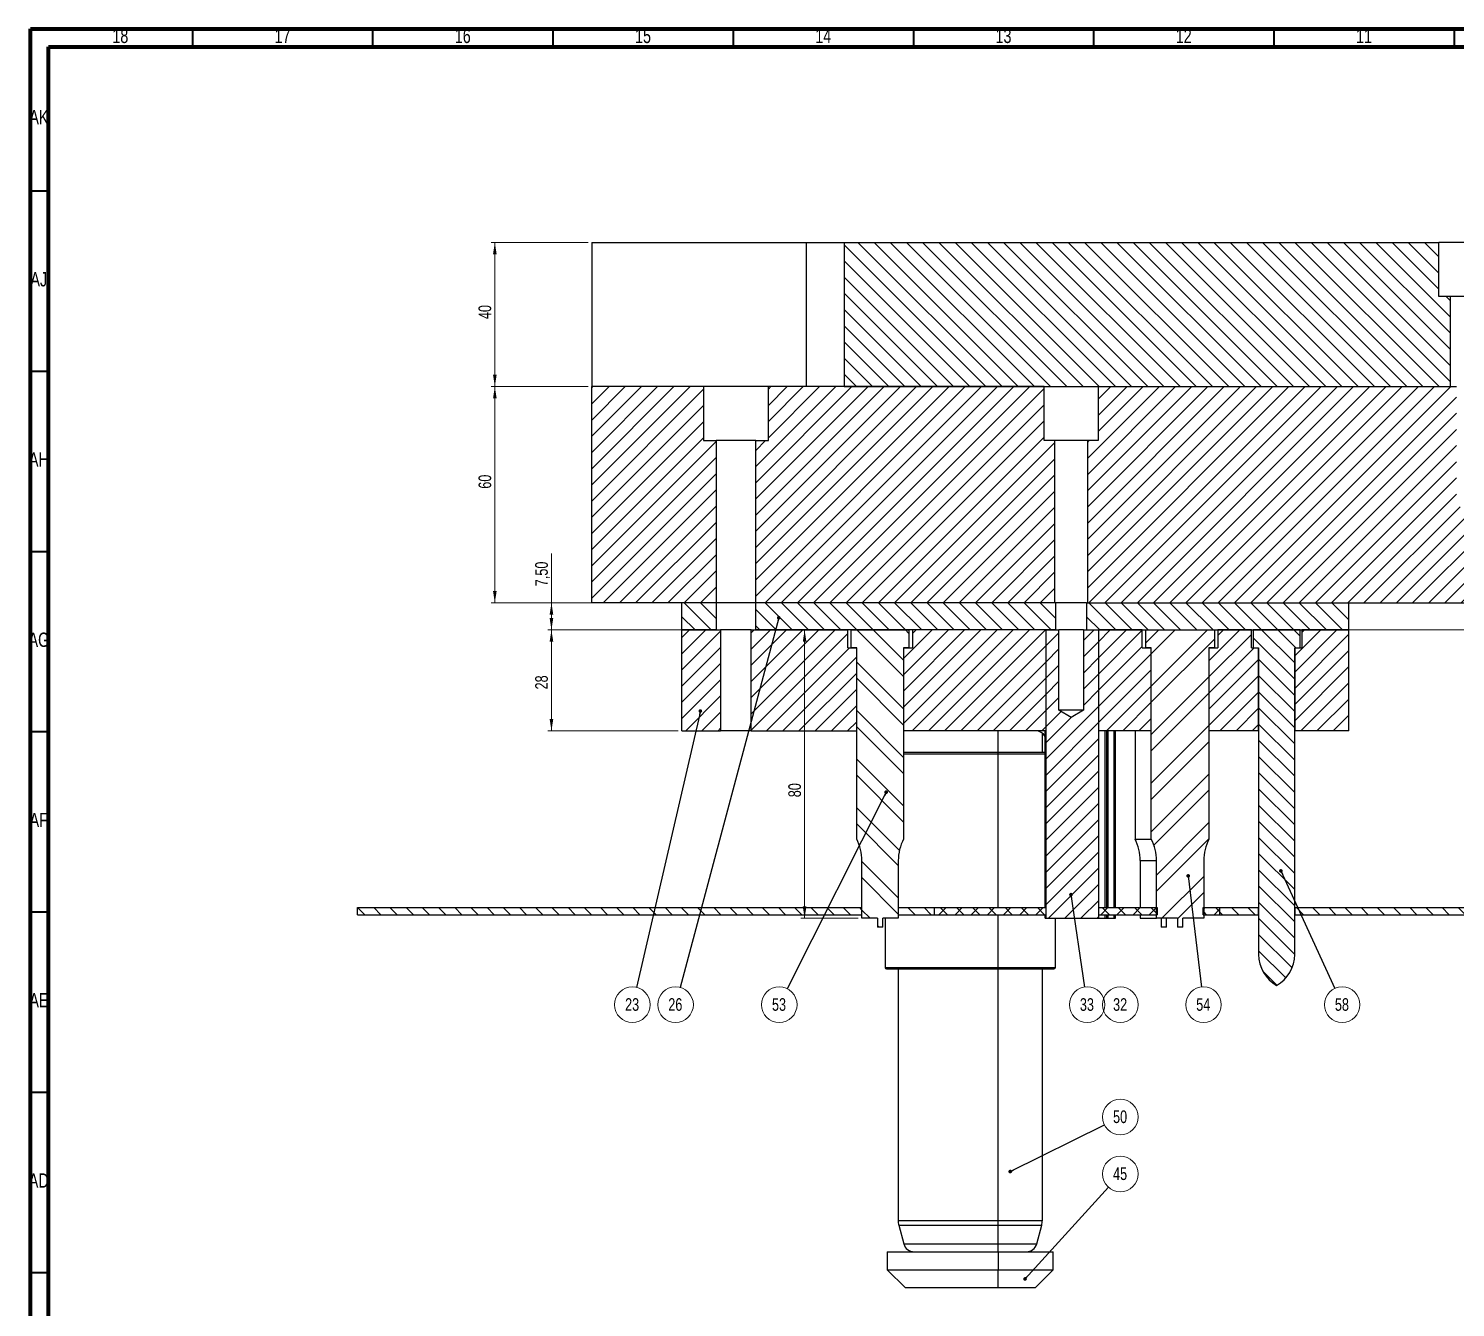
# Model space of a CAD drawing. Header units: millimetres. Extents: x 4 to 895, y 5 to 1495.
# Drawn here: x 4.5 to 400.3, y 1140.4 to 1495.1 of the extents above; entities that cross this region are included whole.
import ezdxf

# ---------------------------------------------------------------- set-up
doc = ezdxf.new("R2010")
doc.units = ezdxf.units.MM
doc.styles.add('SLDTEXTSTYLE0', font='TXT', dxfattribs={"width": 0.75})
doc.dimstyles.new('SLDDIMSTYLE0', dxfattribs={"dimtxt": 3.5, "dimasz": 3.302, "dimexe": 0, "dimexo": 0.0625, "dimgap": 0.875, "dimtad": 1, "dimrnd": 1e-09, "dimzin": 12, "dimdsep": 46, "dimtxsty": 'SLDTEXTSTYLE0', "dimsah": 1, "dimcen": 0.09, "dimadec": 0, "dimazin": 3, "dimtfac": 1, "dimtofl": 0, "dimtmove": 0, "dimatfit": 3, "dimfxl": 1, "dimfrac": 2, "dimtolj": 1, "dimtzin": 12, "dimarcsym": 0})
doc.dimstyles.new('SLDDIMSTYLE1', dxfattribs={"dimtxt": 0.18, "dimasz": 1.016, "dimexe": 0, "dimexo": 0.0625, "dimgap": 0, "dimtad": 0, "dimtih": 1, "dimtoh": 1, "dimdec": 0, "dimrnd": 1e-09, "dimzin": 0, "dimdsep": 46, "dimtxsty": 'Standard', "dimblk1": 'DOT', "dimblk2": 'DOT', "dimsah": 1, "dimcen": 0.09, "dimadec": 0, "dimazin": 0, "dimtfac": 1.016, "dimtdec": 0, "dimtofl": 0, "dimtmove": 0, "dimatfit": 3, "dimldrblk": 'DOT', "dimfxl": 1, "dimfrac": 2, "dimtolj": 1, "dimtzin": 0, "dimarcsym": 0})
doc.dimstyles.new('SLDDIMSTYLE2', dxfattribs={"dimtxt": 3.5, "dimasz": 3.302, "dimexe": 0, "dimexo": 0.0625, "dimgap": 0.875, "dimtad": 1, "dimrnd": 1e-09, "dimzin": 12, "dimdsep": 46, "dimtxsty": 'SLDTEXTSTYLE0', "dimsah": 1, "dimcen": 0.09, "dimadec": 0, "dimazin": 3, "dimtfac": 1, "dimtmove": 0, "dimatfit": 0, "dimfxl": 1, "dimfrac": 2, "dimtolj": 1, "dimtzin": 12, "dimarcsym": 0})

# ---------------------------------------------------------------- blocks, each defined once
blk = doc.blocks.new('_D_2')
at = {"color": 7, "linetype": 'Continuous', "lineweight": 18}
for p, q in [((159.69, 1435.81), (132.81, 1435.81)), ((133.81, 1435.81), (133.81, 1395.81)), ((159.69, 1395.81), (132.81, 1395.81))]:
    blk.add_line(p, q, dxfattribs=at)
for points in [[(133.81, 1435.81), (133.31, 1432.5), (134.32, 1432.5)], [(133.81, 1395.81), (134.32, 1399.11), (133.31, 1399.11)]]:
    blk.add_solid(points, dxfattribs=at)
at = {"color": 7, "linetype": 'Continuous', "lineweight": 18, "insert": (129.3, 1414.52), "char_height": 3.5, "attachment_point": 1, "rotation": 90, "style": 'SLDTEXTSTYLE0'}
blk.add_mtext('40', dxfattribs=at)
blk = doc.blocks.new('_D_3')
at = {"color": 7, "linetype": 'Continuous', "lineweight": 18}
for p, q in [((159.69, 1395.81), (132.81, 1395.81)), ((133.81, 1335.81), (133.81, 1395.81)), ((159.69, 1335.81), (132.81, 1335.81))]:
    blk.add_line(p, q, dxfattribs=at)
for points in [[(133.81, 1395.81), (133.31, 1392.5), (134.32, 1392.5)], [(133.81, 1335.81), (134.32, 1339.11), (133.31, 1339.11)]]:
    blk.add_solid(points, dxfattribs=at)
at = {"color": 7, "linetype": 'Continuous', "lineweight": 18, "insert": (129.3, 1367.47), "char_height": 3.5, "attachment_point": 1, "rotation": 90, "style": 'SLDTEXTSTYLE0'}
blk.add_mtext('60', dxfattribs=at)
blk = doc.blocks.new('_D_4')
at = {"color": 7, "linetype": 'Continuous', "lineweight": 18}
for p, q in [((149.52, 1335.81), (149.52, 1349.47)), ((184.69, 1335.81), (148.52, 1335.81)), ((149.52, 1328.31), (149.52, 1335.81)), ((415.42, 1328.31), (148.52, 1328.31))]:
    blk.add_line(p, q, dxfattribs=at)
for points in [[(149.52, 1335.81), (149.01, 1332.5), (150.03, 1332.5)], [(149.52, 1328.31), (150.03, 1331.61), (149.01, 1331.61)]]:
    blk.add_solid(points, dxfattribs=at)
at = {"color": 7, "linetype": 'Continuous', "lineweight": 18, "insert": (145.01, 1340.42), "char_height": 3.5, "attachment_point": 1, "rotation": 90, "style": 'SLDTEXTSTYLE0'}
blk.add_mtext('7,50', dxfattribs=at)
blk = doc.blocks.new('_D_5')
at = {"color": 7, "linetype": 'Continuous', "lineweight": 18}
for p, q in [((184.69, 1328.31), (148.52, 1328.31)), ((149.52, 1300.31), (149.52, 1328.31)), ((184.69, 1300.31), (148.52, 1300.31))]:
    blk.add_line(p, q, dxfattribs=at)
for points in [[(149.52, 1328.31), (149.01, 1325), (150.03, 1325)], [(149.52, 1300.31), (150.03, 1303.61), (149.01, 1303.61)]]:
    blk.add_solid(points, dxfattribs=at)
at = {"color": 7, "linetype": 'Continuous', "lineweight": 18, "insert": (145.01, 1311.79), "char_height": 3.5, "attachment_point": 1, "rotation": 90, "style": 'SLDTEXTSTYLE0'}
blk.add_mtext('28', dxfattribs=at)
blk = doc.blocks.new('_D_6')
at = {"color": 7, "linetype": 'Continuous', "lineweight": 18}
for p, q in [((231.69, 1328.31), (218.74, 1328.31)), ((219.74, 1328.31), (219.74, 1248.31)), ((234.64, 1248.31), (218.74, 1248.31))]:
    blk.add_line(p, q, dxfattribs=at)
for points in [[(219.74, 1328.31), (219.24, 1325), (220.25, 1325)], [(219.74, 1248.31), (220.25, 1251.61), (219.24, 1251.61)]]:
    blk.add_solid(points, dxfattribs=at)
at = {"color": 7, "linetype": 'Continuous', "lineweight": 18, "insert": (215.23, 1281.89), "char_height": 3.5, "attachment_point": 1, "rotation": 90, "style": 'SLDTEXTSTYLE0'}
blk.add_mtext('80', dxfattribs=at)
blk = doc.blocks.new('SW_NOTE_7')
at = {"color": 0, "linetype": 'Continuous', "lineweight": 0}
blk.add_circle((-1.11, -4.81), 4.94, dxfattribs=at)
at = {"color": 0, "linetype": 'Continuous', "lineweight": 0, "insert": (-1.18, -3), "char_height": 3.5, "attachment_point": 2, "style": 'SLDTEXTSTYLE0'}
blk.add_mtext('23', dxfattribs=at)
blk = doc.blocks.new('_Dot')
at = {"color": 0, "linetype": 'ByBlock', "lineweight": -2}
blk.add_line((-0.5, 0), (-1, 0), dxfattribs=at)
at = {"color": 0, "linetype": 'ByBlock', "const_width": 0.5}
blk.add_lwpolyline([(-0.25, 0, 1), (0.25, 0, 1)], format="xyb", close=True, dxfattribs=at)
blk = doc.blocks.new('SW_NOTE_10')
at = {"color": 0, "linetype": 'Continuous', "lineweight": 0}
blk.add_circle((-1.27, -4.77), 4.94, dxfattribs=at)
at = {"color": 0, "linetype": 'Continuous', "lineweight": 0, "insert": (-1.34, -2.96), "char_height": 3.5, "attachment_point": 2, "style": 'SLDTEXTSTYLE0'}
blk.add_mtext('26', dxfattribs=at)
blk = doc.blocks.new('SW_NOTE_15')
at = {"color": 0, "linetype": 'Continuous', "lineweight": 0}
blk.add_circle((0.72, -4.89), 4.94, dxfattribs=at)
at = {"color": 0, "linetype": 'Continuous', "lineweight": 0, "insert": (0.65, -3.08), "char_height": 3.5, "attachment_point": 2, "style": 'SLDTEXTSTYLE0'}
blk.add_mtext('33', dxfattribs=at)
blk = doc.blocks.new('SW_NOTE_16')
at = {"color": 0, "linetype": 'Continuous', "lineweight": 0}
blk.add_circle((2.59, 2.7), 4.94, dxfattribs=at)
at = {"color": 0, "linetype": 'Continuous', "lineweight": 0, "insert": (2.52, 4.51), "char_height": 3.5, "attachment_point": 2, "style": 'SLDTEXTSTYLE0'}
blk.add_mtext('32', dxfattribs=at)
blk = doc.blocks.new('SW_NOTE_17')
at = {"color": 0, "linetype": 'Continuous', "lineweight": 0}
blk.add_circle((3.32, 3.66), 4.94, dxfattribs=at)
at = {"color": 0, "linetype": 'Continuous', "lineweight": 0, "insert": (3.25, 5.47), "char_height": 3.5, "attachment_point": 2, "style": 'SLDTEXTSTYLE0'}
blk.add_mtext('45', dxfattribs=at)
blk = doc.blocks.new('SW_NOTE_18')
at = {"color": 0, "linetype": 'Continuous', "lineweight": 0}
blk.add_circle((4.43, 2.19), 4.94, dxfattribs=at)
at = {"color": 0, "linetype": 'Continuous', "lineweight": 0, "insert": (4.35, 4), "char_height": 3.5, "attachment_point": 2, "style": 'SLDTEXTSTYLE0'}
blk.add_mtext('50', dxfattribs=at)
blk = doc.blocks.new('SW_NOTE_19')
at = {"color": 0, "linetype": 'Continuous', "lineweight": 0}
blk.add_circle((-2.22, -4.41), 4.94, dxfattribs=at)
at = {"color": 0, "linetype": 'Continuous', "lineweight": 0, "insert": (-2.29, -2.6), "char_height": 3.5, "attachment_point": 2, "style": 'SLDTEXTSTYLE0'}
blk.add_mtext('53', dxfattribs=at)
blk = doc.blocks.new('SW_NOTE_20')
at = {"color": 0, "linetype": 'Continuous', "lineweight": 0}
blk.add_circle((0.58, -4.9), 4.94, dxfattribs=at)
at = {"color": 0, "linetype": 'Continuous', "lineweight": 0, "insert": (0.51, -3.09), "char_height": 3.5, "attachment_point": 2, "style": 'SLDTEXTSTYLE0'}
blk.add_mtext('54', dxfattribs=at)
blk = doc.blocks.new('SW_NOTE_21')
at = {"color": 0, "linetype": 'Continuous', "lineweight": 0}
blk.add_circle((2.06, -4.49), 4.94, dxfattribs=at)
at = {"color": 0, "linetype": 'Continuous', "lineweight": 0, "insert": (1.99, -2.68), "char_height": 3.5, "attachment_point": 2, "style": 'SLDTEXTSTYLE0'}
blk.add_mtext('58', dxfattribs=at)

msp = doc.modelspace()

# ---------------------------------------------------------------- hatches: boundary and pattern name
at = {"linetype": 'Continuous', "lineweight": 18}
h = msp.add_hatch(dxfattribs=at)
h.set_pattern_fill('ANSI31', angle=90, style=0)
h.paths.add_polyline_path([(395.694, 1435.805), (230.694, 1435.805), (230.694, 1395.805), (398.944, 1395.805), (398.944, 1420.805), (395.694, 1420.805)], flags=0)
h = msp.add_hatch(dxfattribs=at)
h.set_pattern_fill('ANSI31', style=0)
h.paths.add_polyline_path([(160.694, 1395.805), (160.694, 1335.805), (195.194, 1335.805), (195.194, 1380.805), (191.694, 1380.805), (191.694, 1395.805)], flags=0)
h = msp.add_hatch(dxfattribs=at)
h.set_pattern_fill('ANSI31', style=0)
h.paths.add_polyline_path([(206.194, 1335.805), (289.194, 1335.805), (289.194, 1380.805), (286.194, 1380.805), (286.194, 1395.805), (209.694, 1395.805), (209.694, 1380.805), (206.194, 1380.805)], flags=0)
h = msp.add_hatch(dxfattribs=at)
h.set_pattern_fill('ANSI31', style=0)
h.paths.add_polyline_path([(400.594, 1395.805), (301.194, 1395.805), (301.194, 1380.805), (298.194, 1380.805), (298.194, 1335.805), (425.194, 1335.805), (425.194, 1380.805), (421.694, 1380.805), (421.694, 1395.805), (410.794, 1395.805), (410.794, 1363.055), (405.694, 1359.991), (400.594, 1363.055)], flags=0)
h = msp.add_hatch(dxfattribs=at)
h.set_pattern_fill('ANSI31', angle=90, style=0)
h.paths.add_polyline_path([(185.694, 1335.805), (185.694, 1328.305), (195.194, 1328.305), (195.194, 1335.805)], flags=0)
h = msp.add_hatch(dxfattribs=at)
h.set_pattern_fill('ANSI31', angle=90, style=0)
h.paths.add_polyline_path([(206.194, 1328.305), (289.444, 1328.305), (289.444, 1335.805), (206.194, 1335.805)], flags=0)
h = msp.add_hatch(dxfattribs=at)
h.set_pattern_fill('ANSI31', angle=90, style=0)
h.paths.add_polyline_path([(370.694, 1335.805), (297.944, 1335.805), (297.944, 1328.305), (370.694, 1328.305)], flags=0)
h = msp.add_hatch(dxfattribs=at)
h.set_pattern_fill('ANSI31', style=0)
h.paths.add_polyline_path([(185.694, 1328.305), (185.694, 1300.305), (196.444, 1300.305), (196.444, 1328.305)], flags=0)
h = msp.add_hatch(dxfattribs=at)
h.set_pattern_fill('ANSI31', style=0)
h.paths.add_polyline_path([(204.944, 1328.305), (204.944, 1300.305), (234.194, 1300.305), (234.194, 1323.305), (231.694, 1323.305), (231.694, 1328.305)], flags=0)
h = msp.add_hatch(dxfattribs=at)
h.set_pattern_fill('ANSI32', angle=90, style=0)
edge = h.paths.add_edge_path(flags=0)
edge.add_line((248.694, 1328.305), (232.694, 1328.305))
edge.add_line((232.694, 1328.305), (232.694, 1323.305))
edge.add_line((232.694, 1323.305), (234.194, 1323.305))
edge.add_line((234.194, 1323.305), (234.194, 1270.272))
edge.add_arc((222.644, 1264.305), 13, 0, 27.31944, ccw=False)
edge.add_line((235.644, 1264.305), (235.644, 1248.305))
edge.add_line((235.644, 1248.305), (239.944, 1248.305))
edge.add_line((239.944, 1248.305), (239.944, 1245.805))
edge.add_line((239.944, 1245.805), (241.444, 1245.805))
edge.add_line((241.444, 1245.805), (241.444, 1248.305))
edge.add_line((241.444, 1248.305), (245.744, 1248.305))
edge.add_line((245.744, 1248.305), (245.744, 1264.305))
edge.add_arc((258.744, 1264.305), 13, 152.68056, 180, ccw=False)
edge.add_line((247.194, 1270.272), (247.194, 1323.305))
edge.add_line((247.194, 1323.305), (248.694, 1323.305))
edge.add_line((248.694, 1323.305), (248.694, 1328.305))
h = msp.add_hatch(dxfattribs=at)
h.set_pattern_fill('ANSI31', style=0)
h.paths.add_polyline_path([(247.194, 1300.305), (286.758, 1300.305), (286.758, 1328.305), (249.694, 1328.305), (249.694, 1323.305), (247.194, 1323.305)], flags=0)
h = msp.add_hatch(dxfattribs=at)
h.set_pattern_fill('ANSI31', style=0)
h.paths.add_polyline_path([(301.284, 1248.305), (301.284, 1328.305), (297.094, 1328.305), (297.094, 1306.055), (293.694, 1304.012), (290.294, 1306.055), (290.294, 1328.305), (286.758, 1328.305), (286.758, 1248.305)], flags=0)
h = msp.add_hatch(dxfattribs=at)
h.set_pattern_fill('ANSI31', style=0)
h.paths.add_polyline_path([(301.284, 1300.305), (315.921, 1300.305), (315.921, 1323.305), (313.421, 1323.305), (313.421, 1328.305), (301.284, 1328.305)], flags=0)
h = msp.add_hatch(dxfattribs=at)
h.set_pattern_fill('ANSI32', style=0)
edge = h.paths.add_edge_path(flags=0)
edge.add_line((333.421, 1328.305), (314.421, 1328.305))
edge.add_line((314.421, 1328.305), (314.421, 1323.305))
edge.add_line((314.421, 1323.305), (315.921, 1323.305))
edge.add_line((315.921, 1323.305), (315.921, 1270.272))
edge.add_arc((304.371, 1264.305), 13, 0, 27.31944, ccw=False)
edge.add_line((317.371, 1264.305), (317.371, 1248.305))
edge.add_line((317.371, 1248.305), (323.171, 1248.305))
edge.add_line((323.171, 1248.305), (323.171, 1245.805))
edge.add_line((323.171, 1245.805), (324.671, 1245.805))
edge.add_line((324.671, 1245.805), (324.671, 1248.305))
edge.add_line((324.671, 1248.305), (330.471, 1248.305))
edge.add_line((330.471, 1248.305), (330.471, 1264.305))
edge.add_arc((343.471, 1264.305), 13, 152.68056, 180, ccw=False)
edge.add_line((331.921, 1270.272), (331.921, 1323.305))
edge.add_line((331.921, 1323.305), (333.421, 1323.305))
edge.add_line((333.421, 1323.305), (333.421, 1328.305))
h = msp.add_hatch(dxfattribs=at)
h.set_pattern_fill('ANSI31', style=0)
h.paths.add_polyline_path([(331.921, 1300.305), (345.694, 1300.305), (345.694, 1323.305), (343.694, 1323.305), (343.694, 1328.305), (334.421, 1328.305), (334.421, 1323.305), (331.921, 1323.305)], flags=0)
h = msp.add_hatch(dxfattribs=at)
h.set_pattern_fill('ANSI31', angle=90, style=0)
edge = h.paths.add_edge_path(flags=0)
edge.add_line((357.194, 1323.305), (357.194, 1328.305))
edge.add_line((357.194, 1328.305), (344.194, 1328.305))
edge.add_line((344.194, 1328.305), (344.194, 1323.305))
edge.add_line((344.194, 1323.305), (345.694, 1323.305))
edge.add_line((345.694, 1323.305), (345.694, 1238.305))
edge.add_arc((355.694, 1238.305), 10, 180, 240)
edge.add_arc((345.694, 1238.305), 10, 300, 360)
edge.add_line((355.694, 1238.305), (355.694, 1323.305))
edge.add_line((355.694, 1323.305), (357.194, 1323.305))
h = msp.add_hatch(dxfattribs=at)
h.set_pattern_fill('ANSI31', style=0)
h.paths.add_polyline_path([(355.694, 1300.305), (370.694, 1300.305), (370.694, 1328.305), (357.694, 1328.305), (357.694, 1323.305), (355.694, 1323.305)], flags=0)
h = msp.add_hatch(dxfattribs=at)
h.set_pattern_fill('ANSI31', angle=90, style=0)
h.paths.add_polyline_path([(95.694, 1251.305), (95.694, 1249.305), (235.644, 1249.305), (235.644, 1251.305)], flags=0)
h = msp.add_hatch(dxfattribs=at)
h.set_pattern_fill('ANSI31', angle=90, style=0)
h.paths.add_polyline_path([(286.758, 1251.305), (245.744, 1251.305), (245.744, 1249.305), (286.758, 1249.305)], flags=0)
h = msp.add_hatch(dxfattribs=at)
h.set_pattern_fill('ANSI31', style=0)
h.paths.add_polyline_path([(255.694, 1251.305), (255.694, 1249.305), (286.758, 1249.305), (286.758, 1251.305)], flags=0)
h = msp.add_hatch(dxfattribs=at)
h.set_pattern_fill('ANSI31', style=0)
h.paths.add_polyline_path([(301.284, 1251.305), (301.284, 1249.305), (317.521, 1249.305), (317.521, 1251.305)], flags=0)
h = msp.add_hatch(dxfattribs=at)
h.set_pattern_fill('ANSI31', angle=90, style=0)
h.paths.add_polyline_path([(317.371, 1251.305), (301.284, 1251.305), (301.284, 1249.305), (317.371, 1249.305)], flags=0)
h = msp.add_hatch(dxfattribs=at)
h.set_pattern_fill('ANSI31', style=0)
h.paths.add_polyline_path([(330.321, 1249.305), (334.921, 1249.305), (334.921, 1251.305), (330.321, 1251.305)], flags=0)
h = msp.add_hatch(dxfattribs=at)
h.set_pattern_fill('ANSI31', angle=90, style=0)
h.paths.add_polyline_path([(345.644, 1251.305), (330.471, 1251.305), (330.471, 1249.305), (345.644, 1249.305)], flags=0)
h = msp.add_hatch(dxfattribs=at)
h.set_pattern_fill('ANSI31', angle=90, style=0)
h.paths.add_polyline_path([(455.644, 1251.305), (355.744, 1251.305), (355.744, 1249.305), (455.644, 1249.305)], flags=0)

# ---------------------------------------------------------------- linework, layer by layer
at = {"color": 7, "linetype": 'Continuous', "lineweight": 70}
for p, q in [((5, 5), (5, 1495)), ((5, 1495), (895, 1495)), ((10, 10), (10, 1490)), ((10, 1490), (890, 1490))]:
    msp.add_line(p, q, dxfattribs=at)
at = {"color": 7, "linetype": 'Continuous', "lineweight": 35}
for p, q in [((50, 1490), (50, 1495)), ((100, 1490), (100, 1495)), ((150, 1490), (150, 1495)), ((200, 1490), (200, 1495)), ((250, 1490), (250, 1495)), ((300, 1490), (300, 1495)), ((350, 1490), (350, 1495)), ((400, 1490), (400, 1495)), ((10, 1450), (5, 1450)), ((10, 1400), (5, 1400)), ((10, 1350), (5, 1350)), ((10, 1300), (5, 1300)), ((10, 1250), (5, 1250)), ((10, 1200), (5, 1200)), ((10, 1150), (5, 1150))]:
    msp.add_line(p, q, dxfattribs=at)
at = {"color": 7, "linetype": 'Continuous', "lineweight": 25}
for p, q in [((160.694, 1435.805), (160.694, 1395.805)), ((160.694, 1435.805), (220.302, 1435.805)), ((220.302, 1395.805), (220.302, 1435.805)), ((220.302, 1435.805), (230.694, 1435.805)), ((230.694, 1435.805), (230.694, 1395.805)), ((230.694, 1435.805), (395.694, 1435.805)), ((395.694, 1420.805), (395.694, 1435.805)), ((415.694, 1435.805), (395.694, 1435.805)), ((398.944, 1420.805), (395.694, 1420.805)), ((398.944, 1395.805), (398.944, 1420.805)), ((412.444, 1420.805), (398.944, 1420.805)), ((191.694, 1395.805), (160.694, 1395.805)), ((160.694, 1335.805), (160.694, 1395.805)), ((191.694, 1395.805), (191.694, 1380.805)), ((209.694, 1395.805), (191.694, 1395.805)), ((209.694, 1380.805), (209.694, 1395.805)), ((286.194, 1395.805), (209.694, 1395.805)), ((230.694, 1395.805), (398.944, 1395.805)), ((286.194, 1380.805), (286.194, 1395.805)), ((301.194, 1395.805), (301.194, 1380.805)), ((301.194, 1395.805), (400.594, 1395.805)), ((191.694, 1380.805), (195.194, 1380.805)), ((195.194, 1380.805), (195.194, 1335.805)), ((206.194, 1380.805), (195.194, 1380.805)), ((206.194, 1335.805), (206.194, 1380.805)), ((206.194, 1380.805), (209.694, 1380.805)), ((289.194, 1380.805), (286.194, 1380.805)), ((289.194, 1335.805), (289.194, 1380.805)), ((298.194, 1380.805), (289.194, 1380.805)), ((298.194, 1380.805), (298.194, 1335.805)), ((301.194, 1380.805), (298.194, 1380.805)), ((195.194, 1335.805), (160.694, 1335.805)), ((195.194, 1335.805), (185.694, 1335.805)), ((185.694, 1328.305), (185.694, 1335.805)), ((195.194, 1335.805), (195.194, 1328.305)), ((206.194, 1335.805), (195.194, 1335.805)), ((206.194, 1328.305), (206.194, 1335.805)), ((289.444, 1335.805), (206.194, 1335.805)), ((289.194, 1335.805), (206.194, 1335.805)), ((289.444, 1328.305), (289.444, 1335.805)), ((297.944, 1335.805), (289.444, 1335.805)), ((297.944, 1335.805), (297.944, 1328.305)), ((297.944, 1335.805), (370.694, 1335.805)), ((298.194, 1335.805), (425.194, 1335.805)), ((370.694, 1328.305), (370.694, 1335.805)), ((185.694, 1328.305), (196.444, 1328.305)), ((185.694, 1300.305), (185.694, 1328.305)), ((195.194, 1328.305), (185.694, 1328.305)), ((196.444, 1328.305), (196.444, 1300.305)), ((204.944, 1328.305), (196.444, 1328.305)), ((204.944, 1300.305), (204.944, 1328.305)), ((204.944, 1328.305), (231.694, 1328.305)), ((289.444, 1328.305), (206.194, 1328.305)), ((231.694, 1323.305), (231.694, 1328.305)), ((232.694, 1323.305), (232.694, 1328.305)), ((232.694, 1328.305), (248.694, 1328.305)), ((248.694, 1328.305), (248.694, 1323.305)), ((249.694, 1328.305), (249.694, 1323.305)), ((286.758, 1328.305), (249.694, 1328.305)), ((286.758, 1248.305), (286.758, 1328.305)), ((286.758, 1328.305), (290.294, 1328.305)), ((286.758, 1300.305), (286.758, 1328.305)), ((290.294, 1306.055), (290.294, 1328.305)), ((297.094, 1328.305), (290.294, 1328.305)), ((297.094, 1328.305), (297.094, 1306.055)), ((297.094, 1328.305), (301.284, 1328.305)), ((297.944, 1328.305), (370.694, 1328.305)), ((301.284, 1328.305), (301.284, 1248.305)), ((313.421, 1328.305), (301.284, 1328.305)), ((301.284, 1328.305), (301.284, 1300.305)), ((313.421, 1323.305), (313.421, 1328.305)), ((314.421, 1323.305), (314.421, 1328.305)), ((314.421, 1328.305), (333.421, 1328.305)), ((333.421, 1328.305), (333.421, 1323.305)), ((334.421, 1328.305), (334.421, 1323.305)), ((343.694, 1328.305), (334.421, 1328.305)), ((343.694, 1323.305), (343.694, 1328.305)), ((344.194, 1328.305), (344.194, 1323.305)), ((357.194, 1328.305), (344.194, 1328.305)), ((357.194, 1323.305), (357.194, 1328.305)), ((357.694, 1328.305), (357.694, 1323.305)), ((370.694, 1328.305), (357.694, 1328.305)), ((370.694, 1300.305), (370.694, 1328.305)), ((231.694, 1323.305), (234.194, 1323.305)), ((234.194, 1323.305), (232.694, 1323.305)), ((234.194, 1270.272), (234.194, 1323.305)), ((234.194, 1300.305), (234.194, 1323.305)), ((248.694, 1323.305), (247.194, 1323.305)), ((247.194, 1323.305), (247.194, 1270.272)), ((247.194, 1323.305), (247.194, 1300.305)), ((247.194, 1323.305), (249.694, 1323.305)), ((313.421, 1323.305), (315.921, 1323.305)), ((315.921, 1323.305), (314.421, 1323.305)), ((315.921, 1270.272), (315.921, 1323.305)), ((315.921, 1300.305), (315.921, 1323.305)), ((333.421, 1323.305), (331.921, 1323.305)), ((331.921, 1323.305), (331.921, 1270.272)), ((331.921, 1323.305), (331.921, 1300.305)), ((331.921, 1323.305), (334.421, 1323.305)), ((343.694, 1323.305), (345.694, 1323.305)), ((344.194, 1323.305), (345.694, 1323.305)), ((345.694, 1323.305), (345.694, 1238.305)), ((345.694, 1300.305), (345.694, 1323.305)), ((355.694, 1323.305), (357.194, 1323.305)), ((355.694, 1238.305), (355.694, 1323.305)), ((355.694, 1323.305), (355.694, 1300.305)), ((355.694, 1323.305), (357.694, 1323.305)), ((293.694, 1304.012), (290.294, 1306.055)), ((297.094, 1306.055), (290.294, 1306.055)), ((297.094, 1306.055), (293.694, 1304.012)), ((185.694, 1300.305), (196.444, 1300.305)), ((204.944, 1300.305), (196.444, 1300.305)), ((204.944, 1300.305), (234.194, 1300.305)), ((286.758, 1300.305), (247.194, 1300.305)), ((273.478, 1294.295), (273.478, 1300.305)), ((285.694, 1294.272), (285.694, 1299.643)), ((286.454, 1251.305), (286.454, 1300.305)), ((315.921, 1300.305), (301.284, 1300.305)), ((306.014, 1251.305), (306.014, 1300.305)), ((311.405, 1300.305), (311.405, 1270.272)), ((345.694, 1300.305), (331.921, 1300.305)), ((370.694, 1300.305), (355.694, 1300.305)), ((273.478, 1251.305), (273.478, 1293.872)), ((311.405, 1270.272), (315.921, 1270.272)), ((235.644, 1248.305), (235.644, 1264.305)), ((245.744, 1264.305), (245.744, 1248.305)), ((312.855, 1264.305), (312.855, 1251.305)), ((317.371, 1248.305), (317.371, 1264.305)), ((330.471, 1264.305), (330.471, 1248.305)), ((95.694, 1251.305), (235.644, 1251.305)), ((95.694, 1249.305), (95.694, 1251.305)), ((235.644, 1249.305), (235.644, 1251.305)), ((245.744, 1251.305), (245.744, 1249.305)), ((245.744, 1251.305), (286.758, 1251.305)), ((255.694, 1251.305), (255.694, 1249.305)), ((255.694, 1251.305), (286.758, 1251.305)), ((286.758, 1249.305), (286.758, 1251.305)), ((301.284, 1251.305), (301.284, 1249.305)), ((301.284, 1251.305), (317.371, 1251.305)), ((301.284, 1251.305), (317.521, 1251.305)), ((317.371, 1249.305), (317.371, 1251.305)), ((317.521, 1251.305), (317.521, 1249.305)), ((330.321, 1249.305), (330.321, 1251.305)), ((330.321, 1251.305), (334.921, 1251.305)), ((330.471, 1251.305), (330.471, 1249.305)), ((330.471, 1251.305), (345.644, 1251.305)), ((334.921, 1249.305), (334.921, 1251.305)), ((345.644, 1249.305), (345.644, 1251.305)), ((345.694, 1251.305), (345.644, 1251.305)), ((355.744, 1251.305), (355.694, 1251.305)), ((355.744, 1251.305), (355.744, 1249.305)), ((355.744, 1251.305), (455.644, 1251.305)), ((95.694, 1249.305), (235.644, 1249.305)), ((239.944, 1248.305), (235.644, 1248.305)), ((239.944, 1248.305), (239.944, 1245.805)), ((245.744, 1248.305), (241.444, 1248.305)), ((241.444, 1245.805), (241.444, 1248.305)), ((242.069, 1248.305), (242.069, 1234.672)), ((245.744, 1249.305), (286.758, 1249.305)), ((255.694, 1249.305), (286.758, 1249.305)), ((273.478, 1234.672), (273.478, 1249.305)), ((286.454, 1248.305), (286.454, 1249.305)), ((286.454, 1248.305), (286.608, 1248.305)), ((286.608, 1248.305), (286.758, 1248.305)), ((286.758, 1248.305), (301.284, 1248.305)), ((289.319, 1234.672), (289.319, 1248.305)), ((301.284, 1249.305), (317.371, 1249.305)), ((301.284, 1249.305), (317.521, 1249.305)), ((301.284, 1248.305), (303.095, 1248.305)), ((303.095, 1248.305), (303.617, 1248.305)), ((303.617, 1248.305), (303.998, 1248.305)), ((303.998, 1248.305), (305.608, 1248.305)), ((305.608, 1248.305), (306.014, 1248.305)), ((306.014, 1248.305), (306.014, 1249.305)), ((312.855, 1249.305), (312.855, 1248.305)), ((312.855, 1248.305), (317.371, 1248.305)), ((323.171, 1248.305), (317.371, 1248.305)), ((318.655, 1248.305), (318.655, 1245.805)), ((320.155, 1245.805), (320.155, 1248.305)), ((323.171, 1248.305), (323.171, 1245.805)), ((330.471, 1248.305), (324.671, 1248.305)), ((324.671, 1245.805), (324.671, 1248.305)), ((330.321, 1249.305), (334.921, 1249.305)), ((330.471, 1249.305), (345.644, 1249.305)), ((345.694, 1249.305), (345.644, 1249.305)), ((355.744, 1249.305), (355.694, 1249.305)), ((355.744, 1249.305), (455.644, 1249.305)), ((241.444, 1245.805), (239.944, 1245.805)), ((319.583, 1245.805), (318.655, 1245.805)), ((320.155, 1245.805), (319.583, 1245.805)), ((324.671, 1245.805), (323.171, 1245.805)), ((245.694, 1234.272), (245.694, 1164.464)), ((273.478, 1164.464), (273.478, 1234.274)), ((285.694, 1164.464), (285.694, 1234.272)), ((273.478, 1163.17), (273.478, 1164.464)), ((245.865, 1163.17), (247.242, 1158.029)), ((273.478, 1158.029), (273.478, 1163.17)), ((284.147, 1158.029), (285.524, 1163.17)), ((242.694, 1155.805), (242.694, 1150.805)), ((242.694, 1155.805), (273.478, 1155.805)), ((273.478, 1155.805), (273.478, 1150.805)), ((273.478, 1155.805), (288.694, 1155.805)), ((288.694, 1150.805), (288.694, 1155.805)), ((242.694, 1150.805), (247.694, 1145.805)), ((242.694, 1150.805), (273.478, 1150.805)), ((273.478, 1145.805), (273.478, 1150.805)), ((273.478, 1150.805), (288.694, 1150.805)), ((283.694, 1145.805), (288.694, 1150.805)), ((273.478, 1145.805), (247.694, 1145.805)), ((283.694, 1145.805), (273.478, 1145.805))]:
    msp.add_line(p, q, dxfattribs=at)
at = {"color": 8, "linetype": 'Continuous', "lineweight": 25}
for p, q in [((286.608, 1251.305), (286.608, 1300.305)), ((303.095, 1251.305), (303.095, 1300.305)), ((303.617, 1251.305), (303.617, 1300.305)), ((303.998, 1251.305), (303.998, 1300.305)), ((305.608, 1251.305), (305.608, 1300.305)), ((273.478, 1293.872), (247.194, 1293.872)), ((286.454, 1293.872), (273.478, 1293.872)), ((312.855, 1264.305), (317.371, 1264.305)), ((286.608, 1248.305), (286.608, 1249.305)), ((303.095, 1248.305), (303.095, 1249.305)), ((303.617, 1248.305), (303.617, 1249.305)), ((303.998, 1248.305), (303.998, 1249.305)), ((305.608, 1248.305), (305.608, 1249.305)), ((242.069, 1234.672), (273.478, 1234.672)), ((273.478, 1234.672), (289.319, 1234.672)), ((245.694, 1164.464), (273.478, 1164.464)), ((273.478, 1164.464), (285.694, 1164.464)), ((245.865, 1163.17), (273.478, 1163.17)), ((273.478, 1163.17), (285.524, 1163.17)), ((247.242, 1158.029), (273.478, 1158.029)), ((273.478, 1158.029), (284.147, 1158.029))]:
    msp.add_line(p, q, dxfattribs=at)
at = {"color": 7, "linetype": 'Continuous', "lineweight": 25}
for centre, radius, start, end in [((283.814, 1297.305), 3, 28.3865, 90), ((222.644, 1264.305), 13, 0, 27.31944), ((258.744, 1264.305), 13, 152.68056, 180), ((299.855, 1264.305), 13, 0, 27.31944), ((304.371, 1264.305), 13, 0, 27.31944), ((343.471, 1264.305), 13, 152.68056, 180), ((355.694, 1238.305), 10, 180, 240), ((345.694, 1238.305), 10, 300, 0), ((242.469, 1234.672), 0.4, 180, 270), ((288.919, 1234.672), 0.4, 270, 0), ((250.694, 1164.464), 5, 180, 195), ((280.694, 1164.464), 5, 345, 0), ((250.14, 1158.805), 3, 195, 270), ((281.249, 1158.805), 3, 270, 345)]:
    msp.add_arc(centre, radius, start, end, dxfattribs=at)
for points, knots in [([(266.975, 1294.272), (265.556, 1294.272), (262.635, 1294.272), (259.005, 1294.272), (256.147, 1294.272), (253.338, 1294.272), (250.135, 1294.272), (248.152, 1294.272), (247.194, 1294.272)], [0, 0, 0, 0, 0.1870276, 0.3852581, 0.488638, 0.5919948, 0.8028482, 1, 1, 1, 1]), ([(273.478, 1294.272), (272.395, 1294.272), (270.274, 1294.272), (268.059, 1294.272), (266.975, 1294.272)], [0, 0, 0, 0, 0.51037877, 1, 1, 1, 1]), ([(273.478, 1293.872), (273.478, 1293.916), (273.478, 1294.002), (273.478, 1294.117), (273.478, 1294.208), (273.478, 1294.263), (273.478, 1294.27), (273.478, 1294.272)], [0, 0, 0, 0, 0.1996848, 0.3992008, 0.6034302, 0.8185324, 1, 1, 1, 1]), ([(286.454, 1294.272), (286.243, 1294.272), (285.325, 1294.272), (283.106, 1294.272), (279.581, 1294.272), (276.24, 1294.272), (274.131, 1294.272), (273.478, 1294.272)], [0, 0, 0, 0, 0.0800766, 0.3492427, 0.6184088, 0.8819815, 1, 1, 1, 1]), ([(242.551, 1234.272), (242.528, 1234.272), (242.427, 1234.272), (243.049, 1234.272), (244.23, 1234.272), (245.659, 1234.272), (247.401, 1234.272), (250.092, 1234.272), (253.967, 1234.272), (258.241, 1234.272), (262.634, 1234.272), (265.556, 1234.272), (266.975, 1234.272)], [0, 0, 0, 0, 0.0338991, 0.1464468, 0.265736, 0.327947, 0.390144, 0.5170293, 0.6439146, 0.7681631, 0.8874523, 1, 1, 1, 1]), ([(266.975, 1234.272), (268.059, 1234.272), (270.274, 1234.272), (272.395, 1234.272), (273.478, 1234.272)], [0, 0, 0, 0, 0.4896125, 1, 1, 1, 1]), ([(273.478, 1234.272), (273.478, 1234.277), (273.478, 1234.287), (273.478, 1234.363), (273.478, 1234.473), (273.478, 1234.584), (273.478, 1234.651), (273.478, 1234.672)], [0, 0, 0, 0, 0.2314792, 0.4631986, 0.6875514, 0.8990448, 1, 1, 1, 1]), ([(273.478, 1234.272), (274.131, 1234.272), (275.514, 1234.272), (277.518, 1234.272), (280.159, 1234.272), (283.12, 1234.272), (285.934, 1234.272), (287.832, 1234.272), (288.822, 1234.272), (288.833, 1234.272), (288.838, 1234.272)], [0, 0, 0, 0, 0.0735902, 0.15588, 0.2381513, 0.4059892, 0.5738271, 0.7381772, 0.8959674, 1, 1, 1, 1]), ([(273.478, 1155.805), (273.478, 1155.844), (273.478, 1155.922), (273.478, 1156.558), (273.478, 1157.335), (273.478, 1157.861), (273.478, 1158.029)], [0, 0, 0, 0, 0.3007938, 0.6027047, 0.8736205, 1, 1, 1, 1])]:
    msp.add_open_spline(points, degree=3, knots=knots, dxfattribs=at)

# ---------------------------------------------------------------- block references
at = {"color": 7, "linetype": 'Continuous', "lineweight": 0}
for name, p in [('SW_NOTE_7', (173.078, 1229.15)), ('SW_NOTE_10', (185.217, 1229.11)), ('SW_NOTE_19', (214.933, 1228.75)), ('SW_NOTE_15', (297.407, 1229.224)), ('SW_NOTE_16', (304.749, 1221.636)), ('SW_NOTE_20', (329.816, 1229.242)), ('SW_NOTE_21', (366.81, 1228.828)), ('SW_NOTE_18', (302.91, 1191.012)), ('SW_NOTE_17', (304.015, 1173.738))]:
    msp.add_blockref(name, p, dxfattribs=at)

# ---------------------------------------------------------------- texts
at = {"color": 7, "linetype": 'Continuous', "lineweight": 0, "char_height": 3.9688, "attachment_point": 2, "style": 'SLDTEXTSTYLE0'}
for s, insert in [('18', (29.92, 1495.06)), ('17', (74.92, 1495.06)), ('16', (124.92, 1495.06)), ('15', (174.92, 1495.06)), ('14', (224.92, 1495.06)), ('13', (274.92, 1495.06)), ('12', (324.92, 1495.06)), ('11', (374.92, 1495.06)), ('AK', (7.328, 1472.56)), ('AJ', (7.305, 1427.56)), ('AH', (7.33, 1377.56)), ('AG', (7.326, 1327.56)), ('AF', (7.297, 1277.56)), ('AE', (7.347, 1227.56)), ('AD', (7.292, 1177.56))]:
    msp.add_mtext(s, dxfattribs=dict(at, insert=insert))

# ---------------------------------------------------------------- dimensions: what is measured, and where the dimension line sits
at = {"color": 7, "linetype": 'Continuous', "lineweight": 18}
for base, p1, p2, dimstyle, picture, middle in [((133.814, 1395.805), (160.694, 1435.805), (160.694, 1395.805), 'SLDDIMSTYLE0', '_D_2', (133.814, 1417.102)), ((133.814, 1395.805), (160.694, 1335.805), (160.694, 1395.805), 'SLDDIMSTYLE0', '_D_3', (133.814, 1370.056)), ((149.522, 1335.805), (416.415, 1328.305), (185.694, 1335.805), 'SLDDIMSTYLE2', '_D_4', (149.522, 1344.948)), ((149.522, 1328.305), (185.694, 1300.305), (185.694, 1328.305), 'SLDDIMSTYLE0', '_D_5', (149.522, 1314.38)), ((219.745, 1248.305), (232.694, 1328.305), (235.644, 1248.305), 'SLDDIMSTYLE0', '_D_6', (219.745, 1284.474))]:
    dim = msp.add_linear_dim(base=base, p1=p1, p2=p2, angle=90, dimstyle=dimstyle, dxfattribs=at)
    dim.commit()
    dim.dimension.update_dxf_attribs({"geometry": picture, "text_midpoint": middle, "dimtype": 160})

# ---------------------------------------------------------------- leaders
at = {"color": 7, "linetype": 'Continuous', "lineweight": 0}
for points in [[(212.574, 1331.67), (185.217, 1229.11)], [(190.821, 1305.79), (173.078, 1229.15)], [(242.371, 1283.298), (214.933, 1228.75)], [(326.145, 1260.078), (329.816, 1229.242)], [(351.869, 1261.444), (366.81, 1228.828)], [(293.636, 1254.878), (297.407, 1229.224)], [(276.783, 1178.061), (302.91, 1191.012)], [(280.898, 1148.275), (304.015, 1173.738)]]:
    msp.add_leader(points, dimstyle='SLDDIMSTYLE1', dxfattribs=at)

doc.saveas('drawing.dxf')
